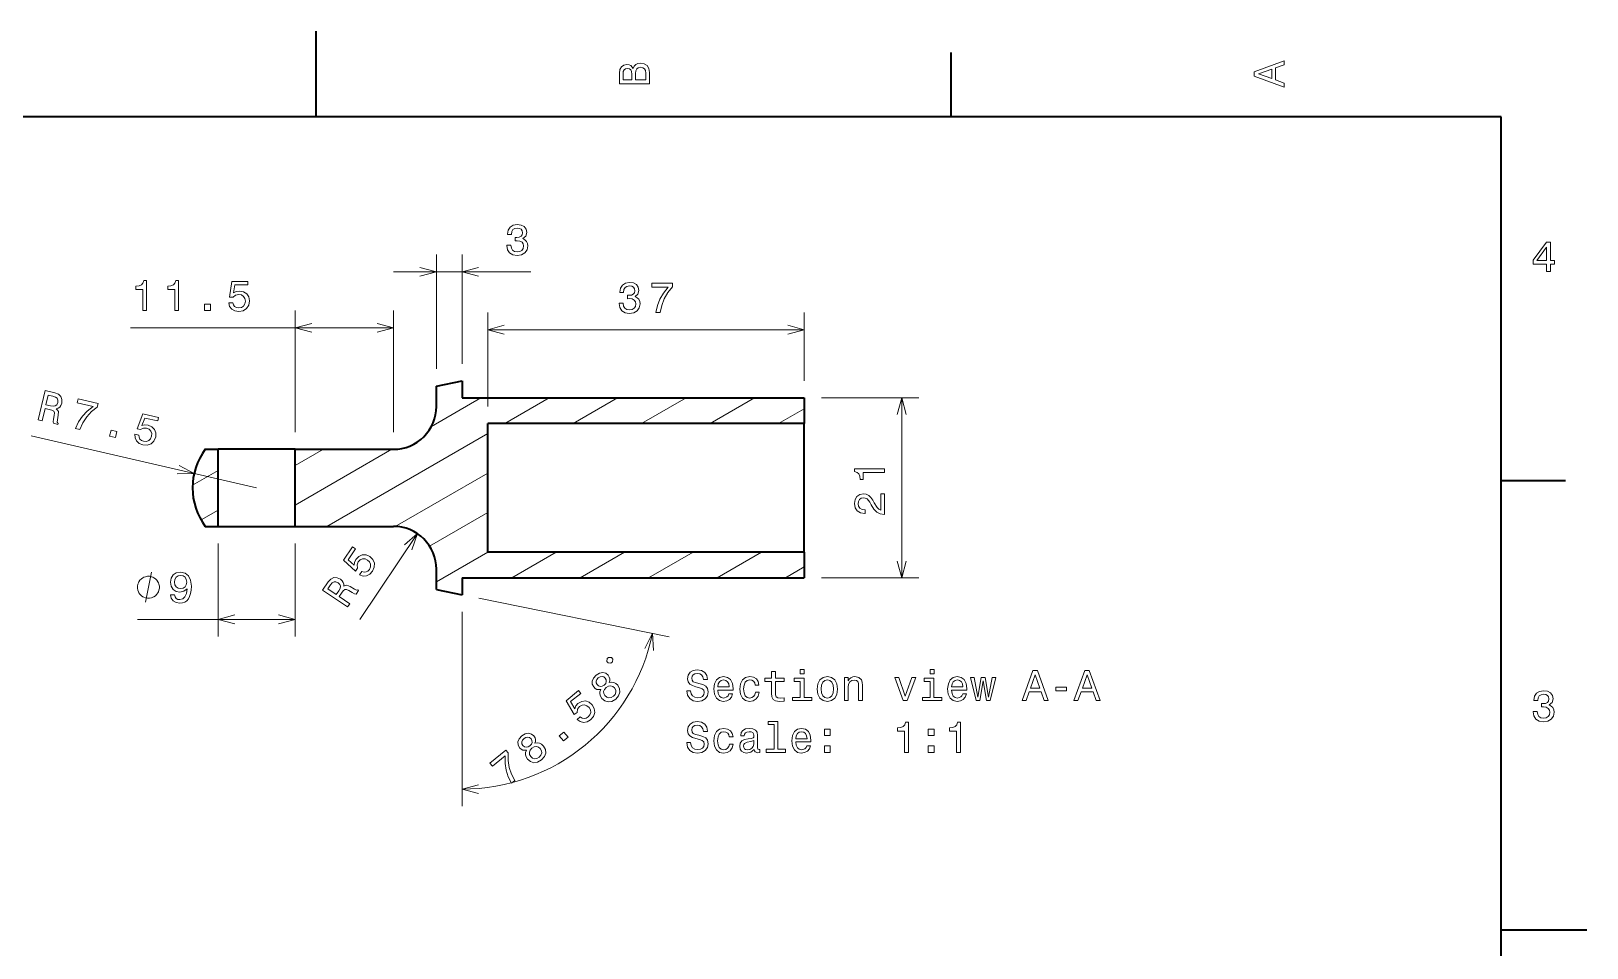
# Model space of a CAD drawing. Extents: x 0 to 297, y 0 to 210.
# Drawn here: x 115.2 to 297, y 102.9 to 210 of the extents above; entities that cross this region are included whole.
import ezdxf

# ---------------------------------------------------------------- set-up
doc = ezdxf.new("R2010")
doc.units = 0

msp = doc.modelspace()

# ---------------------------------------------------------------- linework, layer by layer
at = {"color": 7, "lineweight": 35, "ltscale": 0.25}
for p, q in [((148.5, 200), (148.5, 210)), ((287, 105), (297, 105))]:
    msp.add_line(p, q, dxfattribs=at)
at = {"color": 7, "lineweight": 35, "ltscale": 0.1875}
for p, q in [((222.699997, 200), (222.699997, 207.5)), ((287, 157.5), (294.5, 157.5))]:
    msp.add_line(p, q, dxfattribs=at)
at = {"color": 7, "lineweight": 35}
for p, q in [((287, 200), (10, 200)), ((287, 10), (287, 200)), ((165.531784, 167.144745), (205.531784, 167.144745)), ((205.531784, 164.144745), (168.531784, 164.144745)), ((205.531784, 149.144745), (168.531784, 149.144745)), ((165.531784, 146.144745), (205.531784, 146.144745))]:
    msp.add_line(p, q, dxfattribs=at)
at = {"color": 7, "lineweight": 13, "ltscale": 0.33367}
msp.add_line((162.531784, 170.538681), (162.531784, 183.885468), dxfattribs=at)
at = {"color": 7, "lineweight": 13, "ltscale": 0.318518}
msp.add_line((165.531784, 171.144745), (165.531784, 183.885468), dxfattribs=at)
at = {"color": 7, "lineweight": 13, "ltscale": 0.400901}
msp.add_line((157.531784, 181.885468), (173.56781, 181.885468), dxfattribs=at)
at = {"color": 7, "lineweight": 13, "ltscale": 0.354945}
for p, q in [((146.031784, 163.144745), (146.031784, 177.342529)), ((157.531784, 163.144745), (157.531784, 177.342529))]:
    msp.add_line(p, q, dxfattribs=at)
at = {"color": 7, "lineweight": 13, "ltscale": 0.274304}
msp.add_line((168.531784, 166.144745), (168.531784, 177.116913), dxfattribs=at)
at = {"color": 7, "lineweight": 13, "ltscale": 0.199304}
msp.add_line((205.531784, 169.144745), (205.531784, 177.116913), dxfattribs=at)
at = {"color": 7, "lineweight": 13}
for p, q in [((126.787689, 175.342529), (157.531784, 175.342529)), ((168.531784, 175.116913), (205.531784, 175.116913)), ((216.922821, 146.144745), (216.922821, 167.144745)), ((141.531784, 156.644745), (115.180588, 162.72731)), ((149.737549, 152.144745), (168.531784, 162.995605)), ((167.492188, 143.748703), (189.748703, 139.252441)), ((165.531784, 142.144745), (165.531784, 119.438591))]:
    msp.add_line(p, q, dxfattribs=at)
at = {"color": 7, "lineweight": 35, "ltscale": 0.076515}
for p, q in [((162.531784, 168.538681), (165.531784, 169.144745)), ((162.531784, 144.750809), (165.531784, 144.144745))]:
    msp.add_line(p, q, dxfattribs=at)
at = {"color": 7, "lineweight": 35, "ltscale": 0.05}
for p, q in [((165.531784, 169.144745), (165.531784, 167.144745)), ((165.531784, 146.144745), (165.531784, 144.144745))]:
    msp.add_line(p, q, dxfattribs=at)
at = {"color": 7, "lineweight": 35, "ltscale": 0.059848}
for p, q in [((162.531784, 166.144745), (162.531784, 168.538681)), ((162.531784, 144.750809), (162.531784, 147.144745))]:
    msp.add_line(p, q, dxfattribs=at)
at = {"color": 7, "lineweight": 13, "ltscale": 0.166327}
msp.add_line((161.956573, 163.818192), (167.718323, 167.144745), dxfattribs=at)
at = {"color": 7, "lineweight": 13, "ltscale": 0.15}
for p, q in [((170.522171, 164.144745), (175.718323, 167.144745)), ((178.522156, 164.144745), (183.718323, 167.144745)), ((186.522156, 164.144745), (191.718323, 167.144745)), ((194.522156, 164.144745), (199.718323, 167.144745)), ((171.345245, 146.144745), (176.541412, 149.144745)), ((179.345245, 146.144745), (184.541412, 149.144745)), ((187.345245, 146.144745), (192.541412, 149.144745)), ((195.345245, 146.144745), (200.541412, 149.144745))]:
    msp.add_line(p, q, dxfattribs=at)
at = {"color": 7, "lineweight": 13, "ltscale": 0.08688}
msp.add_line((202.522156, 164.144745), (205.531784, 165.882355), dxfattribs=at)
at = {"color": 7, "lineweight": 35, "ltscale": 0.075}
for p, q in [((205.531784, 167.144745), (205.531784, 164.144745)), ((205.531784, 149.144745), (205.531784, 146.144745))]:
    msp.add_line(p, q, dxfattribs=at)
at = {"color": 7, "lineweight": 13, "ltscale": 0.284776}
for p, q in [((207.531784, 167.144745), (218.922821, 167.144745)), ((207.531784, 146.144745), (218.922821, 146.144745))]:
    msp.add_line(p, q, dxfattribs=at)
at = {"color": 7, "lineweight": 35, "ltscale": 0.375}
msp.add_line((168.531784, 149.144745), (168.531784, 164.144745), dxfattribs=at)
at = {"color": 7, "lineweight": 35, "ltscale": 0.277392}
msp.add_line((205.531784, 153.049057), (205.531784, 164.144745), dxfattribs=at)
at = {"color": 7, "lineweight": 35, "ltscale": 0.0375}
for p, q in [((135.531784, 161.144745), (137.031784, 161.144745)), ((135.531784, 152.144745), (137.031784, 152.144745))]:
    msp.add_line(p, q, dxfattribs=at)
at = {"color": 7, "lineweight": 35, "ltscale": 0.225}
for p, q in [((146.031784, 161.144745), (137.031784, 161.144745)), ((137.031784, 152.144745), (137.031784, 161.144745)), ((146.031784, 152.144745), (146.031784, 161.144745)), ((137.031784, 152.144745), (146.031784, 152.144745))]:
    msp.add_line(p, q, dxfattribs=at)
at = {"color": 7, "lineweight": 35, "ltscale": 0.2875}
for p, q in [((146.031784, 161.144745), (157.531784, 161.144745)), ((146.031784, 152.144745), (157.531784, 152.144745))]:
    msp.add_line(p, q, dxfattribs=at)
at = {"color": 7, "lineweight": 13, "ltscale": 0.326036}
msp.add_line((146.031784, 154.624023), (157.326019, 161.144745), dxfattribs=at)
at = {"color": 7, "lineweight": 13, "ltscale": 0.095096}
msp.add_line((146.031784, 159.242828), (149.326019, 161.144745), dxfattribs=at)
at = {"color": 7, "lineweight": 13, "ltscale": 0.086329}
msp.add_line((134.04126, 156.938889), (137.031784, 158.665466), dxfattribs=at)
at = {"color": 7, "lineweight": 13, "ltscale": 0.311825}
msp.add_line((157.729858, 152.140305), (168.531784, 158.376801), dxfattribs=at)
at = {"color": 7, "lineweight": 13, "ltscale": 0.05755}
msp.add_line((135.038193, 152.89566), (137.031784, 154.046661), dxfattribs=at)
at = {"color": 7, "lineweight": 13, "ltscale": 0.195979}
msp.add_line((161.742859, 149.838409), (168.531784, 153.757996), dxfattribs=at)
at = {"color": 7, "lineweight": 35, "ltscale": 0.097608}
msp.add_line((205.531784, 149.144745), (205.531784, 153.049057), dxfattribs=at)
at = {"color": 7, "lineweight": 13, "ltscale": 0.301801}
msp.add_line((160.325348, 151.29155), (153.580536, 141.279465), dxfattribs=at)
at = {"color": 7, "lineweight": 13, "ltscale": 0.271763}
for p, q in [((137.031784, 150.144745), (137.031784, 139.274231)), ((146.031784, 150.144745), (146.031784, 139.274231))]:
    msp.add_line(p, q, dxfattribs=at)
at = {"color": 7, "lineweight": 13, "ltscale": 0.173483}
msp.add_line((162.531784, 145.675095), (168.541397, 149.144745), dxfattribs=at)
at = {"color": 7, "lineweight": 13, "ltscale": 0.06312}
msp.add_line((203.345245, 146.144745), (205.531784, 147.407135), dxfattribs=at)
at = {"color": 7, "lineweight": 13, "ltscale": 0.460826}
msp.add_line((127.598763, 141.274231), (146.031784, 141.274231), dxfattribs=at)
at = {"color": 7, "lineweight": 13}
for points in [[(185.542007, 205.630417), (185.249496, 205.983429), (185.052811, 206.074219), (184.81073, 206.104477), (184.432495, 206.03891), (184.160156, 205.842224), (183.993729, 205.524506), (183.933212, 205.080704), (183.933212, 203.835022), (187.433212, 203.835022), (187.433212, 205.151306), (187.36261, 205.620331), (187.155838, 205.968307), (186.828018, 206.185165), (186.384216, 206.260818), (186.08667, 206.215424), (185.839554, 206.094391), (185.65799, 205.897705)], [(185.385666, 204.984879), (185.385666, 204.298996), (184.351807, 204.298996), (184.351807, 205.025223), (184.382065, 205.297562), (184.472839, 205.489197), (184.629181, 205.605194), (184.86116, 205.645538), (185.093155, 205.600143), (185.254532, 205.479111), (185.355408, 205.272339)], [(187.014618, 205.095825), (187.014618, 204.298996), (185.809296, 204.298996), (185.809296, 205.050446), (185.844589, 205.368164), (185.9505, 205.595108), (186.132065, 205.731277), (186.394302, 205.776657), (186.671692, 205.731277), (186.863327, 205.605194), (186.979324, 205.393372)], [(261.633209, 203.466858), (261.633209, 203.930847), (260.604401, 204.298996), (260.604401, 205.695969), (261.633209, 206.064133), (261.633209, 206.538193), (258.128174, 205.257217), (258.128174, 204.742798)], [(260.17572, 204.460388), (258.632477, 205), (260.17572, 205.539627)], [(170.7789, 184.984879), (170.7789, 184.949585), (170.859589, 184.465424), (171.096619, 184.102325), (171.469818, 183.870331), (171.964066, 183.784592), (172.488556, 183.870331), (172.881927, 184.092224), (173.134094, 184.445251), (173.224869, 184.899155), (173.184525, 185.196701), (173.073578, 185.438782), (172.892014, 185.625366), (172.649933, 185.761536), (172.977753, 186.033875), (173.09375, 186.46759), (173.018097, 186.860962), (172.801239, 187.158508), (172.448212, 187.345108), (171.964066, 187.410675), (171.510162, 187.329987), (171.162186, 187.108078), (170.935242, 186.755051), (170.859589, 186.286041), (170.859589, 186.250732), (171.308441, 186.250732), (171.348785, 186.573502), (171.479919, 186.805481), (171.691727, 186.946701), (171.989273, 186.997131), (172.251526, 186.956787), (172.443161, 186.850876), (172.559158, 186.679413), (172.604553, 186.447418), (172.559158, 186.200302), (172.438126, 186.033875), (172.226303, 185.933014), (171.938843, 185.902756), (171.742157, 185.907791), (171.742157, 185.509384), (171.989273, 185.51947), (172.307007, 185.474075), (172.544037, 185.353043), (172.685242, 185.156357), (172.735672, 184.899155), (172.680206, 184.606644), (172.533951, 184.389786), (172.301956, 184.253616), (171.994324, 184.208221), (171.676605, 184.258667), (171.444611, 184.409958), (171.298355, 184.652039), (171.242874, 184.984879)], [(292.277374, 181.916794), (292.731262, 181.916794), (292.731262, 182.784225), (293.23056, 182.784225), (293.23056, 183.187683), (292.731262, 183.187683), (292.731262, 185.341141), (292.272339, 185.341141), (290.739197, 183.228027), (290.739197, 182.784225), (292.277374, 182.784225)], [(291.162842, 183.187683), (292.277374, 184.756134), (292.277374, 183.187683)], [(128.21492, 177.342529), (128.673859, 177.342529), (128.673859, 180.867752), (128.330917, 180.867752), (128.240143, 180.56012), (128.058578, 180.353348), (127.781204, 180.2323), (127.397919, 180.191956), (127.397919, 179.833893), (128.21492, 179.833893)], [(131.950943, 177.342529), (132.409882, 177.342529), (132.409882, 180.867752), (132.06694, 180.867752), (131.976166, 180.56012), (131.794601, 180.353348), (131.517227, 180.2323), (131.133942, 180.191956), (131.133942, 179.833893), (131.950943, 179.833893)], [(138.263046, 178.255356), (138.374008, 177.841812), (138.621124, 177.519043), (138.984238, 177.317322), (139.448212, 177.241669), (139.957581, 177.332458), (140.355988, 177.579575), (140.608154, 177.972946), (140.703979, 178.477264), (140.61824, 178.946289), (140.37616, 179.314438), (139.997925, 179.551468), (139.508728, 179.637207), (139.130493, 179.576691), (138.837982, 179.410263), (138.979187, 180.353348), (140.512329, 180.353348), (140.512329, 180.766891), (138.641296, 180.766891), (138.363922, 178.91098), (138.76738, 178.91098), (139.059875, 179.14801), (139.433075, 179.233749), (139.755844, 179.178268), (140.00296, 179.016891), (140.159302, 178.769775), (140.214783, 178.452042), (140.159302, 178.134323), (139.997925, 177.887207), (139.750809, 177.730865), (139.433075, 177.675385), (139.165787, 177.710693), (138.959015, 177.826691), (138.807724, 178.00824), (138.732071, 178.255356)], [(183.892883, 178.216324), (183.892883, 178.18103), (183.973572, 177.696869), (184.210602, 177.333771), (184.583801, 177.101776), (185.078033, 177.016037), (185.602539, 177.101776), (185.995911, 177.323669), (186.248062, 177.676697), (186.338837, 178.1306), (186.298492, 178.428146), (186.187546, 178.670227), (186.005981, 178.856812), (185.763916, 178.992981), (186.091721, 179.26532), (186.207718, 179.699036), (186.13208, 180.092407), (185.915207, 180.389954), (185.562195, 180.576553), (185.078033, 180.64212), (184.624146, 180.561432), (184.276154, 180.339523), (184.049225, 179.986496), (183.973572, 179.517487), (183.973572, 179.482178), (184.422424, 179.482178), (184.462769, 179.804947), (184.593887, 180.036926), (184.805695, 180.178146), (185.103256, 180.228577), (185.365509, 180.188232), (185.557144, 180.082321), (185.673141, 179.910858), (185.718521, 179.678864), (185.673141, 179.431747), (185.552094, 179.26532), (185.340286, 179.164459), (185.052826, 179.134201), (184.85614, 179.139236), (184.85614, 178.740829), (185.103256, 178.750916), (185.420975, 178.705521), (185.658005, 178.584488), (185.799225, 178.387802), (185.849655, 178.1306), (185.794174, 177.838089), (185.647919, 177.621231), (185.415924, 177.485062), (185.108292, 177.439667), (184.790573, 177.490112), (184.558578, 177.641403), (184.412323, 177.883484), (184.356857, 178.216324)], [(188.198792, 177.116913), (188.70816, 177.116913), (188.874573, 177.949036), (189.167084, 178.725693), (189.580627, 179.446869), (190.120255, 180.122665), (190.120255, 180.54126), (187.719681, 180.54126), (187.719681, 180.082321), (189.636108, 180.082321), (189.081345, 179.401489), (188.662766, 178.690399), (188.370255, 177.933914)], [(135.429764, 177.342529), (136.125732, 177.342529), (136.125732, 178.093979), (135.429764, 178.093979)], [(116.01371, 164.587585), (116.470711, 164.482101), (116.803055, 165.921906), (117.26989, 165.814148), (117.610466, 165.720001), (117.810806, 165.601303), (117.891312, 165.411911), (117.873528, 165.110641), (117.796013, 164.66272), (117.758575, 164.365982), (117.77784, 164.180374), (118.293816, 164.061279), (118.315369, 164.154648), (118.2341, 164.318329), (118.253769, 164.582932), (118.346413, 165.141235), (118.357025, 165.56839), (118.273491, 165.722244), (118.118134, 165.856445), (118.343056, 165.933914), (118.520348, 166.074142), (118.658707, 166.269943), (118.748306, 166.52359), (118.774796, 166.95224), (118.649689, 167.30719), (118.368469, 167.568787), (117.940956, 167.734756), (116.800903, 167.99791)], [(117.716782, 167.346558), (118.009727, 167.247879), (118.199478, 167.105743), (118.292458, 166.903122), (118.274292, 166.62265), (118.159363, 166.348984), (117.986992, 166.207611), (117.740524, 166.171341), (117.42527, 166.218231), (116.899475, 166.3396), (117.161491, 167.474731)], [(120.3591, 163.584549), (120.855415, 163.469986), (121.204735, 164.243378), (121.664429, 164.934341), (122.229584, 165.544037), (122.907379, 166.081146), (123.001526, 166.489014), (120.662453, 167.028931), (120.559235, 166.581757), (122.426559, 166.150726), (121.732887, 165.612106), (121.165085, 165.013367), (120.70993, 164.342056)], [(127.309387, 162.917068), (127.324486, 162.489166), (127.492676, 162.119095), (127.801117, 161.840866), (128.236191, 161.662796), (128.752914, 161.636688), (129.196701, 161.787872), (129.530884, 162.114441), (129.737671, 162.58429), (129.759628, 163.060577), (129.606552, 163.473755), (129.291321, 163.78978), (128.833939, 163.983337), (128.451782, 164.009445), (128.129333, 163.913071), (128.479034, 164.800232), (129.9729, 164.455414), (130.065918, 164.858353), (128.242813, 165.279175), (127.555122, 163.533203), (127.948242, 163.442459), (128.286575, 163.607635), (128.669495, 163.607239), (128.971512, 163.480591), (129.175995, 163.267761), (129.272751, 162.991806), (129.255341, 162.669754), (129.129837, 162.37265), (128.917007, 162.168152), (128.641052, 162.071396), (128.319, 162.088806), (128.066498, 162.183319), (127.891106, 162.34285), (127.784515, 162.553787), (127.766388, 162.811584)], [(124.343384, 162.664871), (125.021523, 162.508347), (125.190529, 163.24054), (124.51239, 163.397064)], [(214.922821, 158.421982), (214.922821, 158.880905), (211.397614, 158.880905), (211.397614, 158.537979), (211.705246, 158.447189), (211.912018, 158.26564), (212.033051, 157.988266), (212.073395, 157.60498), (212.431473, 157.60498), (212.431473, 158.421982)], [(214.922821, 153.546188), (214.922821, 155.951813), (214.489105, 155.951813), (214.489105, 154.050507), (214.252075, 154.156418), (214.055389, 154.337967), (213.697327, 154.897766), (213.546021, 155.195328), (213.329163, 155.528168), (213.077011, 155.765213), (212.779449, 155.901367), (212.441559, 155.951813), (212.017929, 155.866074), (211.685074, 155.629044), (211.473267, 155.26593), (211.397614, 154.796906), (211.483337, 154.312759), (211.720383, 153.944595), (212.098618, 153.707565), (212.5979, 153.626877), (212.668503, 153.626877), (212.668503, 154.085815), (212.628159, 154.085815), (212.285217, 154.131195), (212.033051, 154.267365), (211.871674, 154.484222), (211.816193, 154.771683), (211.866638, 155.064194), (211.992706, 155.281052), (212.189392, 155.422272), (212.436523, 155.472702), (212.668503, 155.437393), (212.865189, 155.341568), (213.036652, 155.180191), (213.187958, 154.958282), (213.349335, 154.660736), (213.662018, 154.166504), (213.994873, 153.818527), (214.398331, 153.611755), (214.9077, 153.546188)], [(153.569077, 146.475906), (153.974045, 146.336868), (154.379807, 146.361481), (154.749985, 146.549927), (155.071945, 146.892471), (155.28125, 147.365631), (155.298904, 147.834137), (155.113541, 148.263046), (154.74881, 148.624283), (154.31192, 148.815231), (153.871338, 148.82016), (153.463425, 148.638885), (153.119003, 148.281067), (152.95787, 147.933563), (152.932465, 147.597992), (152.229202, 148.242004), (153.0858, 149.513535), (152.742813, 149.744598), (151.697449, 148.192825), (153.08168, 146.925858), (153.307098, 147.260468), (153.273941, 147.635498), (153.411346, 147.99292), (153.637695, 148.229614), (153.909607, 148.344391), (154.201904, 148.335983), (154.496414, 148.204483), (154.728928, 147.980957), (154.843704, 147.709045), (154.835297, 147.416748), (154.703796, 147.122238), (154.525177, 146.920288), (154.313446, 146.813599), (154.078339, 146.789566), (153.831116, 146.864883)], [(130.165436, 145.024231), (130.165436, 145.1409), (130.107101, 145.374237), (130.048767, 145.54924), (129.990433, 145.665909), (129.873764, 145.840912), (129.698761, 146.0159), (129.523773, 146.132568), (129.407104, 146.190903), (129.232101, 146.249237), (128.998764, 146.307571), (128.882095, 146.307571), (128.765427, 146.307571), (128.532104, 146.249237), (128.357101, 146.190903), (128.240433, 146.132568), (128.06543, 146.0159), (127.890434, 145.840912), (127.773766, 145.665909), (127.715431, 145.54924), (127.657097, 145.374237), (127.59877, 145.1409), (127.59877, 145.024231), (127.59877, 144.907578), (127.657097, 144.67424), (127.715431, 144.499237), (127.773766, 144.382568), (127.890434, 144.207565), (128.06543, 144.032578), (128.240433, 143.915909), (128.357101, 143.857574), (128.532104, 143.79924), (128.765427, 143.740906), (128.882095, 143.740906), (128.998764, 143.740906), (129.232101, 143.79924), (129.407104, 143.857574), (129.523773, 143.915909), (129.698761, 144.032578), (129.873764, 144.207565), (129.990433, 144.382568), (130.048767, 144.499237), (130.107101, 144.67424), (130.165436, 144.907578)], [(131.473068, 144.141678), (131.548721, 143.743256), (131.765579, 143.435623), (132.108521, 143.243973), (132.562408, 143.17337), (132.859955, 143.208679), (133.127243, 143.299454), (133.354187, 143.455795), (133.545837, 143.677704), (133.697128, 143.955078), (133.80809, 144.298019), (133.873642, 144.691391), (133.898865, 145.145279), (133.813126, 145.856369), (133.56601, 146.375824), (133.172638, 146.688507), (132.633011, 146.799454), (132.138779, 146.708679), (131.765579, 146.466599), (131.523499, 146.093399), (131.44281, 145.62439), (131.523499, 145.140228), (131.760529, 144.772079), (132.113556, 144.540085), (132.562408, 144.464447), (133.036469, 144.560257), (133.394531, 144.852768), (133.313843, 144.292969), (133.152466, 143.894562), (132.90535, 143.657532), (132.567444, 143.581879), (132.305206, 143.617172), (132.113556, 143.728134), (131.987473, 143.904648), (131.937042, 144.141678)], [(131.932007, 145.629425), (131.982437, 145.942108), (132.123642, 146.189224), (132.345551, 146.345566), (132.633011, 146.401047), (132.930557, 146.345566), (133.157501, 146.189224), (133.298721, 145.947144), (133.354187, 145.634476), (133.298721, 145.316742), (133.157501, 145.079712), (132.925522, 144.933456), (132.617889, 144.883026), (132.3405, 144.933456), (132.123642, 145.079712), (131.982437, 145.311707)], [(152.141602, 142.723145), (152.403641, 143.112137), (151.178131, 143.937729), (151.445816, 144.335083), (151.655594, 144.619415), (151.838135, 144.763992), (152.043793, 144.771393), (152.318741, 144.646973), (152.709274, 144.414291), (152.972946, 144.273148), (153.153152, 144.224716), (153.44902, 144.663895), (153.369553, 144.717438), (153.187622, 144.700134), (152.947586, 144.813187), (152.459412, 145.099487), (152.064346, 145.262253), (151.890793, 145.239319), (151.709885, 145.142273), (151.718018, 145.380035), (151.650528, 145.595764), (151.517212, 145.795029), (151.312439, 145.969467), (150.921646, 146.147598), (150.545425, 146.157806), (150.200516, 145.988831), (149.892548, 145.649017), (149.238831, 144.67865)], [(150.174805, 145.300766), (150.37178, 145.539001), (150.572418, 145.665314), (150.794891, 145.679626), (151.050293, 145.562302), (151.264709, 145.35704), (151.335022, 145.145493), (151.280701, 144.902374), (151.1241, 144.624771), (150.822601, 144.177231), (149.856415, 144.828125)], [(182.933823, 136.151367), (183.11441, 136.299133), (183.147247, 136.627472), (182.999481, 136.80806), (182.671143, 136.840897), (182.490555, 136.693146), (182.457718, 136.364792), (182.605469, 136.184204)], [(181.755112, 133.101807), (181.645462, 132.829651), (181.633392, 132.565643), (181.70401, 132.304123), (181.865112, 132.051483), (182.211792, 131.755188), (182.611694, 131.632767), (183.044952, 131.700546), (183.497375, 131.95993), (183.837311, 132.348831), (183.989532, 132.760101), (183.94873, 133.176331), (183.730865, 133.578003), (183.511215, 133.782745), (183.272766, 133.906937), (183.00769, 133.944199), (182.723114, 133.893814), (182.802597, 134.115234), (182.806503, 134.33345), (182.745117, 134.543884), (182.612045, 134.754303), (182.322845, 134.980331), (181.976883, 135.06868), (181.593292, 134.995941), (181.201202, 134.766357), (180.894623, 134.424301), (180.74736, 134.062714), (180.761551, 133.702911), (180.929749, 133.377869), (181.105743, 133.202576), (181.29985, 133.100739)], [(181.326111, 133.65004), (181.216812, 133.847321), (181.201904, 134.056686), (181.283173, 134.26001), (181.456696, 134.454102), (181.677399, 134.58255), (181.892792, 134.621948), (182.095047, 134.565872), (182.270691, 134.422882), (182.379272, 134.218491), (182.397369, 134.005234), (182.322495, 133.794098), (182.149689, 133.607101), (181.925079, 133.475449), (181.706497, 133.439972), (181.501038, 133.499939)], [(192.25296, 132.943008), (191.794037, 132.943008), (191.894897, 132.408432), (192.147064, 132.01506), (192.535385, 131.77803), (193.059875, 131.692291), (193.57933, 131.77298), (193.967667, 131.994888), (194.214783, 132.342865), (194.305557, 132.801804), (194.229904, 133.215347), (194.018097, 133.482635), (193.675156, 133.659149), (193.216217, 133.790283), (192.822845, 133.886093), (192.565643, 133.997055), (192.419388, 134.158432), (192.374008, 134.410599), (192.419388, 134.637543), (192.550522, 134.809006), (192.752243, 134.925003), (193.029617, 134.965347), (193.312042, 134.914917), (193.533951, 134.778748), (193.680206, 134.551804), (193.750809, 134.244171), (194.209732, 134.244171), (194.209732, 134.254257), (194.129044, 134.728317), (193.892014, 135.081345), (193.518814, 135.303253), (193.014496, 135.378891), (192.560608, 135.303253), (192.207581, 135.091431), (191.980637, 134.763626), (191.899933, 134.339996), (191.9655, 133.961746), (192.15715, 133.704544), (192.459732, 133.533066), (192.873276, 133.401947), (193.281784, 133.28595), (193.589417, 133.175003), (193.776016, 133.013626), (193.841583, 132.751373), (193.781067, 132.484085), (193.624725, 132.282349), (193.387695, 132.156265), (193.080048, 132.115921), (192.737122, 132.171402), (192.474869, 132.332779), (192.308441, 132.595032)], [(195.430206, 133.013626), (197.205414, 133.013626), (197.210464, 133.220398), (197.129761, 133.800369), (196.907867, 134.234085), (196.55484, 134.496323), (196.085815, 134.592148), (195.626892, 134.491287), (195.273865, 134.208862), (195.046921, 133.749939), (194.966217, 133.144745), (195.04187, 132.524429), (195.268814, 132.070541), (195.616791, 131.788116), (196.070694, 131.692291), (196.464066, 131.757858), (196.786835, 131.929321), (197.023865, 132.20166), (197.160019, 132.564774), (196.721268, 132.564774), (196.630493, 132.363037), (196.499359, 132.211746), (196.12616, 132.090714), (195.838699, 132.146179), (195.621841, 132.322693), (195.480637, 132.610168), (195.430206, 132.998489)], [(199.802673, 133.598633), (200.24144, 133.598633), (200.150665, 134.00209), (199.933807, 134.319824), (199.595901, 134.51651), (199.15715, 134.592148), (198.672989, 134.491287), (198.30484, 134.208862), (198.072845, 133.749939), (197.992157, 133.134659), (198.06781, 132.524429), (198.294754, 132.070541), (198.652817, 131.788116), (199.142014, 131.692291), (199.575729, 131.767944), (199.913635, 131.979752), (200.145615, 132.312607), (200.246475, 132.756409), (199.822845, 132.756409), (199.747208, 132.473999), (199.605988, 132.262177), (199.404266, 132.131058), (199.15715, 132.090714), (198.849503, 132.156265), (198.627609, 132.358002), (198.49144, 132.685806), (198.446045, 133.14978), (198.49144, 133.603683), (198.632645, 133.931488), (198.859589, 134.133224), (199.15715, 134.203827), (199.419388, 134.158432), (199.616074, 134.042435), (199.747208, 133.8508)], [(201.709015, 134.027313), (201.709015, 132.670685), (201.739273, 132.231918), (201.880493, 131.929321), (202.162903, 131.752808), (202.642014, 131.692291), (203.166504, 131.717514), (203.166504, 132.1008), (202.783218, 132.070541), (202.435242, 132.110886), (202.248642, 132.236969), (202.167953, 132.448776), (202.152817, 132.746323), (202.152817, 134.027313), (203.166504, 134.027313), (203.166504, 134.405548), (202.152817, 134.405548), (202.152817, 135.197342), (201.709015, 135.197342), (201.709015, 134.405548), (200.942444, 134.405548), (200.942444, 134.027313)], [(205.521698, 135.409149), (205.052673, 135.409149), (205.052673, 134.904831), (205.521698, 134.904831)], [(207.05484, 133.139694), (207.135529, 132.524429), (207.367523, 132.070541), (207.735672, 131.788116), (208.229919, 131.692291), (208.719101, 131.788116), (209.087265, 132.065491), (209.319244, 132.519379), (209.404984, 133.139694), (209.319244, 133.754974), (209.087265, 134.213913), (208.719101, 134.491287), (208.229919, 134.592148), (207.735672, 134.491287), (207.367523, 134.208862), (207.135529, 133.754974)], [(210.221985, 131.788116), (210.665787, 131.788116), (210.665787, 133.351517), (210.711182, 133.709579), (210.857437, 133.971832), (211.084381, 134.133224), (211.386978, 134.193741), (211.629044, 134.143311), (211.78035, 134.007141), (211.855988, 133.780197), (211.88121, 133.4776), (211.88121, 131.788116), (212.325012, 131.788116), (212.325012, 133.568375), (212.30484, 133.926453), (212.214066, 134.223999), (211.916504, 134.496323), (211.45253, 134.592148), (211.195328, 134.556854), (210.97847, 134.461029), (210.79187, 134.299637), (210.645615, 134.082779), (210.645615, 134.496323), (210.221985, 134.496323)], [(220.701813, 135.409149), (220.232788, 135.409149), (220.232788, 134.904831), (220.701813, 134.904831)], [(222.75441, 133.013626), (224.529617, 133.013626), (224.534668, 133.220398), (224.453979, 133.800369), (224.232071, 134.234085), (223.879044, 134.496323), (223.410019, 134.592148), (222.951096, 134.491287), (222.598068, 134.208862), (222.371124, 133.749939), (222.290436, 133.144745), (222.366074, 132.524429), (222.593018, 132.070541), (222.94101, 131.788116), (223.394897, 131.692291), (223.788269, 131.757858), (224.111038, 131.929321), (224.348068, 132.20166), (224.484238, 132.564774), (224.045471, 132.564774), (223.954697, 132.363037), (223.823578, 132.211746), (223.450378, 132.090714), (223.162903, 132.146179), (222.946045, 132.322693), (222.80484, 132.610168), (222.75441, 132.998489)], [(230.984955, 131.788116), (231.448929, 131.788116), (231.817078, 132.81694), (233.21405, 132.81694), (233.582214, 131.788116), (234.056274, 131.788116), (232.775299, 135.293167), (232.260895, 135.293167)], [(231.97847, 133.245605), (232.518097, 134.788834), (233.057709, 133.245605)], [(237.056992, 131.788116), (237.520966, 131.788116), (237.88913, 132.81694), (239.286102, 132.81694), (239.654266, 131.788116), (240.128326, 131.788116), (238.847336, 135.293167), (238.332932, 135.293167)], [(238.050507, 133.245605), (238.590134, 134.788834), (239.129761, 133.245605)], [(178.995941, 129.586685), (179.343689, 129.336884), (179.739334, 129.243561), (180.148102, 129.317368), (180.555115, 129.552628), (180.891846, 129.945435), (181.043732, 130.388977), (180.989792, 130.853119), (180.744598, 131.304108), (180.381241, 131.612823), (179.960754, 131.744476), (179.517914, 131.6884), (179.085007, 131.444992), (178.830582, 131.15863), (178.709579, 130.844589), (178.22168, 131.663925), (179.408264, 132.634766), (179.146393, 132.954834), (177.698288, 131.77002), (178.658844, 130.157974), (178.9711, 130.413467), (179.047394, 130.78215), (179.281937, 131.084824), (179.566879, 131.246277), (179.860336, 131.277863), (180.137817, 131.185593), (180.381943, 130.974823), (180.540207, 130.693787), (180.571777, 130.40033), (180.479523, 130.122849), (180.268753, 129.878723), (180.03952, 129.736786), (179.806046, 129.695618), (179.573975, 129.740326), (179.358948, 129.883682)], [(182.233429, 132.365875), (182.099304, 132.601486), (182.084747, 132.85022), (182.177368, 133.095413), (182.382813, 133.322159), (182.641846, 133.475449), (182.900528, 133.517685), (183.141464, 133.454163), (183.349762, 133.279221), (183.492767, 133.024811), (183.516891, 132.764359), (183.430664, 132.511353), (183.229111, 132.287796), (182.966171, 132.131317), (182.701111, 132.096893), (182.450592, 132.172119)], [(195.430206, 133.386826), (195.485672, 133.734802), (195.621841, 133.992004), (195.828613, 134.148346), (196.100952, 134.203827), (196.36824, 134.148346), (196.575012, 133.992004), (196.701096, 133.734802), (196.746475, 133.386826)], [(205.506561, 132.161316), (205.506561, 134.405548), (204.366791, 134.405548), (204.366791, 134.027313), (205.062759, 134.027313), (205.062759, 132.161316), (204.154984, 132.161316), (204.154984, 131.788116), (206.424438, 131.788116), (206.424438, 132.161316)], [(207.508728, 133.144745), (207.554123, 133.598633), (207.695328, 133.926453), (207.922272, 134.128174), (208.229919, 134.198776), (208.532501, 134.128174), (208.759445, 133.931488), (208.900665, 133.598633), (208.951096, 133.144745), (208.900665, 132.685806), (208.759445, 132.352951), (208.532501, 132.15123), (208.229919, 132.085663), (207.922272, 132.15123), (207.695328, 132.352951), (207.554123, 132.685806)], [(217.105988, 131.788116), (217.575012, 131.788116), (218.563477, 134.496323), (218.104553, 134.496323), (217.343018, 132.312607), (216.56636, 134.496323), (216.102386, 134.496323)], [(220.686676, 132.161316), (220.686676, 134.405548), (219.546906, 134.405548), (219.546906, 134.027313), (220.242874, 134.027313), (220.242874, 132.161316), (219.335098, 132.161316), (219.335098, 131.788116), (221.604553, 131.788116), (221.604553, 132.161316)], [(222.75441, 133.386826), (222.809875, 133.734802), (222.946045, 133.992004), (223.152817, 134.148346), (223.425156, 134.203827), (223.692444, 134.148346), (223.899216, 133.992004), (224.025299, 133.734802), (224.070679, 133.386826)], [(226.042587, 131.788116), (226.446045, 134.08783), (226.849503, 131.788116), (227.273132, 131.788116), (227.938843, 134.496323), (227.510162, 134.496323), (227.061325, 132.196625), (226.662903, 134.496323), (226.224152, 134.496323), (225.825729, 132.196625), (225.376892, 134.496323), (224.953247, 134.496323), (225.618958, 131.788116)], [(234.943878, 132.943008), (236.164337, 132.943008), (236.164337, 133.341431), (234.943878, 133.341431)], [(290.729126, 130.51622), (290.729126, 130.480911), (290.809814, 129.996765), (291.046844, 129.633652), (291.420044, 129.401657), (291.914276, 129.315933), (292.438782, 129.401657), (292.832153, 129.623566), (293.08429, 129.976593), (293.175079, 130.430481), (293.134735, 130.728027), (293.023773, 130.970108), (292.842224, 131.156708), (292.600159, 131.292877), (292.927948, 131.565216), (293.043945, 131.998932), (292.968292, 132.392303), (292.751434, 132.68985), (292.398407, 132.87645), (291.914276, 132.942017), (291.460388, 132.861313), (291.112396, 132.63942), (290.885468, 132.286392), (290.809814, 131.817368), (290.809814, 131.782074), (291.258636, 131.782074), (291.299011, 132.104828), (291.430115, 132.336823), (291.641937, 132.478027), (291.939484, 132.528473), (292.201721, 132.488113), (292.393372, 132.382217), (292.509369, 132.210739), (292.554749, 131.97876), (292.509369, 131.731628), (292.388336, 131.565216), (292.176514, 131.46434), (291.889069, 131.434082), (291.692383, 131.439133), (291.692383, 131.04071), (291.939484, 131.050797), (292.257202, 131.005417), (292.494232, 130.884369), (292.635468, 130.687683), (292.685883, 130.430481), (292.630402, 130.13797), (292.484161, 129.921112), (292.252167, 129.784943), (291.944519, 129.739563), (291.626801, 129.789993), (291.394806, 129.941284), (291.248566, 130.183365), (291.193085, 130.51622)], [(192.25296, 126.896187), (191.794037, 126.896187), (191.894897, 126.361603), (192.147064, 125.968231), (192.535385, 125.731201), (193.059875, 125.64547), (193.57933, 125.726158), (193.967667, 125.948059), (194.214783, 126.296043), (194.305557, 126.754974), (194.229904, 127.168518), (194.018097, 127.435814), (193.675156, 127.612328), (193.216217, 127.743446), (192.822845, 127.839272), (192.565643, 127.950218), (192.419388, 128.111603), (192.374008, 128.36377), (192.419388, 128.590714), (192.550522, 128.762177), (192.752243, 128.878174), (193.029617, 128.918518), (193.312042, 128.868088), (193.533951, 128.731918), (193.680206, 128.504974), (193.750809, 128.197342), (194.209732, 128.197342), (194.209732, 128.207428), (194.129044, 128.681488), (193.892014, 129.034515), (193.518814, 129.256424), (193.014496, 129.332062), (192.560608, 129.256424), (192.207581, 129.044601), (191.980637, 128.716797), (191.899933, 128.293167), (191.9655, 127.914917), (192.15715, 127.657715), (192.459732, 127.486244), (192.873276, 127.355118), (193.281784, 127.239128), (193.589417, 127.128174), (193.776016, 126.966789), (193.841583, 126.704544), (193.781067, 126.437256), (193.624725, 126.235527), (193.387695, 126.109444), (193.080048, 126.069099), (192.737122, 126.124573), (192.474869, 126.285957), (192.308441, 126.548203)], [(201.996475, 128.98912), (201.996475, 126.114487), (201.083664, 126.114487), (201.083664, 125.741287), (203.348068, 125.741287), (203.348068, 126.114487), (202.440292, 126.114487), (202.440292, 129.36232), (201.300522, 129.36232), (201.300522, 128.98912)], [(217.247208, 125.741287), (217.706131, 125.741287), (217.706131, 129.26651), (217.36319, 129.26651), (217.272415, 128.958862), (217.090866, 128.75209), (216.813477, 128.631058), (216.430206, 128.590714), (216.430206, 128.232635), (217.247208, 128.232635)], [(223.319244, 125.741287), (223.778183, 125.741287), (223.778183, 129.26651), (223.435242, 129.26651), (223.344467, 128.958862), (223.162903, 128.75209), (222.885529, 128.631058), (222.502243, 128.590714), (222.502243, 128.232635), (223.319244, 128.232635)], [(173.080536, 126.004433), (172.970901, 125.732269), (172.958832, 125.468269), (173.029449, 125.206749), (173.190536, 124.954102), (173.537216, 124.657814), (173.937134, 124.535393), (174.370392, 124.603165), (174.822815, 124.862556), (175.16275, 125.251465), (175.314972, 125.66272), (175.27417, 126.078949), (175.05629, 126.480629), (174.836639, 126.685371), (174.59819, 126.809563), (174.33313, 126.846825), (174.048553, 126.796432), (174.128036, 127.017853), (174.131927, 127.236084), (174.070541, 127.446503), (173.937485, 127.656921), (173.648285, 127.882957), (173.302322, 127.971313), (172.918732, 127.898567), (172.526642, 127.668991), (172.220062, 127.32692), (172.0728, 126.96534), (172.08699, 126.60553), (172.255188, 126.280502), (172.431183, 126.105209), (172.625275, 126.003372)], [(172.651535, 126.552658), (172.542252, 126.749954), (172.527344, 126.959305), (172.608612, 127.162628), (172.78212, 127.356728), (173.002838, 127.485184), (173.218216, 127.524567), (173.420471, 127.468506), (173.59613, 127.3255), (173.704712, 127.121117), (173.722809, 126.907852), (173.647934, 126.696724), (173.475128, 126.509727), (173.250519, 126.378082), (173.031921, 126.34259), (172.826477, 126.402565)], [(177.381134, 127.08606), (177.919785, 127.526764), (177.443939, 128.108353), (176.905289, 127.667641)], [(196.766647, 127.551804), (197.205414, 127.551804), (197.114639, 127.955261), (196.897781, 128.272995), (196.559875, 128.469681), (196.121124, 128.545319), (195.636978, 128.444458), (195.268814, 128.162033), (195.036835, 127.703102), (194.956131, 127.08783), (195.031784, 126.4776), (195.258728, 126.023705), (195.616791, 125.741287), (196.105988, 125.64547), (196.539703, 125.721115), (196.877609, 125.93293), (197.109589, 126.265785), (197.210464, 126.709587), (196.786835, 126.709587), (196.711182, 126.42717), (196.569962, 126.215347), (196.36824, 126.084229), (196.121124, 126.043884), (195.813492, 126.109444), (195.591583, 126.311172), (195.455414, 126.638985), (195.410019, 127.102959), (195.455414, 127.556847), (195.596619, 127.884659), (195.823578, 128.086395), (196.121124, 128.156998), (196.383362, 128.111603), (196.580048, 127.995613), (196.711182, 127.80397)], [(199.686676, 126.094315), (199.686676, 126.079185), (199.711899, 125.907715), (199.787552, 125.786674), (200.10527, 125.690857), (200.352386, 125.731201), (200.352386, 126.074142), (200.246475, 126.059013), (200.10527, 126.124573), (200.080048, 126.326302), (200.080048, 127.728317), (200.019531, 128.086395), (199.843018, 128.338547), (199.535385, 128.489853), (199.101669, 128.545319), (198.67804, 128.484802), (198.365356, 128.313339), (198.168671, 128.046036), (198.103104, 127.693016), (198.103104, 127.662758), (198.501526, 127.662758), (198.536835, 127.874573), (198.647781, 128.025864), (198.82933, 128.116653), (199.086533, 128.151947), (199.333664, 128.12674), (199.510178, 128.051086), (199.616074, 127.91996), (199.651382, 127.738403), (199.63121, 127.526588), (199.550522, 127.420685), (199.348785, 127.370247), (198.970551, 127.329903), (198.536835, 127.239128), (198.229187, 127.077744), (198.047638, 126.825584), (197.992157, 126.452385), (198.042587, 126.11953), (198.198929, 125.872414), (198.451096, 125.716072), (198.799072, 125.660599), (199.268097, 125.766502)], [(204.538269, 126.966789), (206.313492, 126.966789), (206.318527, 127.173561), (206.237839, 127.753532), (206.01593, 128.187256), (205.662903, 128.449493), (205.193893, 128.545319), (204.734955, 128.444458), (204.381927, 128.162033), (204.154984, 127.703102), (204.074295, 127.097916), (204.149933, 126.4776), (204.376892, 126.023705), (204.724869, 125.741287), (205.178757, 125.64547), (205.572128, 125.711029), (205.894897, 125.8825), (206.131927, 126.154831), (206.268097, 126.517944), (205.82933, 126.517944), (205.738556, 126.316216), (205.607437, 126.164917), (205.234238, 126.043884), (204.946777, 126.099358), (204.729904, 126.275871), (204.588699, 126.563332), (204.538269, 126.95166)], [(204.538269, 127.339989), (204.59375, 127.687973), (204.729904, 127.945175), (204.936676, 128.101517), (205.209015, 128.156998), (205.476303, 128.101517), (205.683075, 127.945175), (205.809158, 127.687973), (205.854553, 127.339989)], [(207.881927, 127.698059), (208.577896, 127.698059), (208.577896, 128.449493), (207.881927, 128.449493)], [(220.026016, 127.698059), (220.721985, 127.698059), (220.721985, 128.449493), (220.026016, 128.449493)], [(171.32486, 122.13092), (171.719086, 122.453476), (171.320953, 123.202896), (171.055542, 123.989227), (170.91893, 124.809258), (170.90863, 125.674004), (170.64357, 125.997971), (168.785629, 124.477837), (169.076233, 124.122643), (170.559479, 125.336197), (170.561249, 124.457962), (170.687561, 123.642548), (170.940216, 122.871826)], [(173.558868, 125.268494), (173.424744, 125.504105), (173.410187, 125.752853), (173.502808, 125.998047), (173.708252, 126.224792), (173.967285, 126.378082), (174.225967, 126.420303), (174.466904, 126.356789), (174.675201, 126.181854), (174.818192, 125.927429), (174.842316, 125.666977), (174.756104, 125.413979), (174.55455, 125.19043), (174.291611, 125.033943), (174.02655, 124.999527), (173.776031, 125.074753)], [(199.636246, 126.689415), (199.575729, 126.42717), (199.414352, 126.225433), (199.172272, 126.094315), (198.874725, 126.048927), (198.683075, 126.074142), (198.546921, 126.154831), (198.461182, 126.296043), (198.435959, 126.492729), (198.456131, 126.669243), (198.536835, 126.795319), (198.859589, 126.936531), (199.268097, 126.997047), (199.636246, 127.118088)], [(207.881927, 125.741287), (208.577896, 125.741287), (208.577896, 126.492729), (207.881927, 126.492729)], [(220.026016, 125.741287), (220.721985, 125.741287), (220.721985, 126.492729), (220.026016, 126.492729)]]:
    msp.add_lwpolyline(points, close=True, dxfattribs=at)
for points in [[(160.59993, 181.367828), (162.531784, 181.885468), (160.59993, 182.403091)], [(167.463638, 182.403091), (165.531784, 181.885468), (167.463638, 181.367828)], [(147.963638, 175.860168), (146.031784, 175.342529), (147.963638, 174.824905)], [(155.59993, 174.824905), (157.531784, 175.342529), (155.59993, 175.860168)], [(170.463638, 175.634537), (168.531784, 175.116913), (170.463638, 174.599274)], [(203.59993, 174.599274), (205.531784, 175.116913), (203.59993, 175.634537)], [(217.44046, 165.212891), (216.922821, 167.144745), (216.405182, 165.212891)], [(132.225159, 158.261719), (134.223938, 158.331589), (132.458008, 159.270462)], [(159.675308, 149.400131), (160.325348, 151.29155), (158.816696, 149.978561)], [(216.405182, 148.076599), (216.922821, 146.144745), (217.44046, 148.076599)], [(128.532104, 143.274231), (129.232101, 146.774231)], [(138.963638, 141.79187), (137.031784, 141.274231), (138.963638, 140.756607)], [(144.09993, 140.756607), (146.031784, 141.274231), (144.09993, 141.79187)], [(187.913147, 137.652374), (187.788315, 139.648468), (186.898376, 137.857376)], [(167.463638, 121.956223), (165.531784, 121.438591), (167.463638, 120.920952)]]:
    msp.add_lwpolyline(points, dxfattribs=at)
at = {"color": 7, "lineweight": 35}
for centre, radius, start, end in [((157.531784, 166.144745), 5, 269.999997, 0), ((141.531525, 156.644836), 7.499717, 143.129469, 180.000746), ((141.531601, 156.644684), 7.4998, 179.999513, 216.870381), ((157.531784, 147.144745), 5, 360, 90.000003)]:
    msp.add_arc(centre, radius, start, end, dxfattribs=at)
at = {"color": 7, "lineweight": 13}
msp.add_arc((165.531784, 144.144745), 22.706156, 269.999997, 348.578786, dxfattribs=at)

doc.saveas('drawing.dxf')
